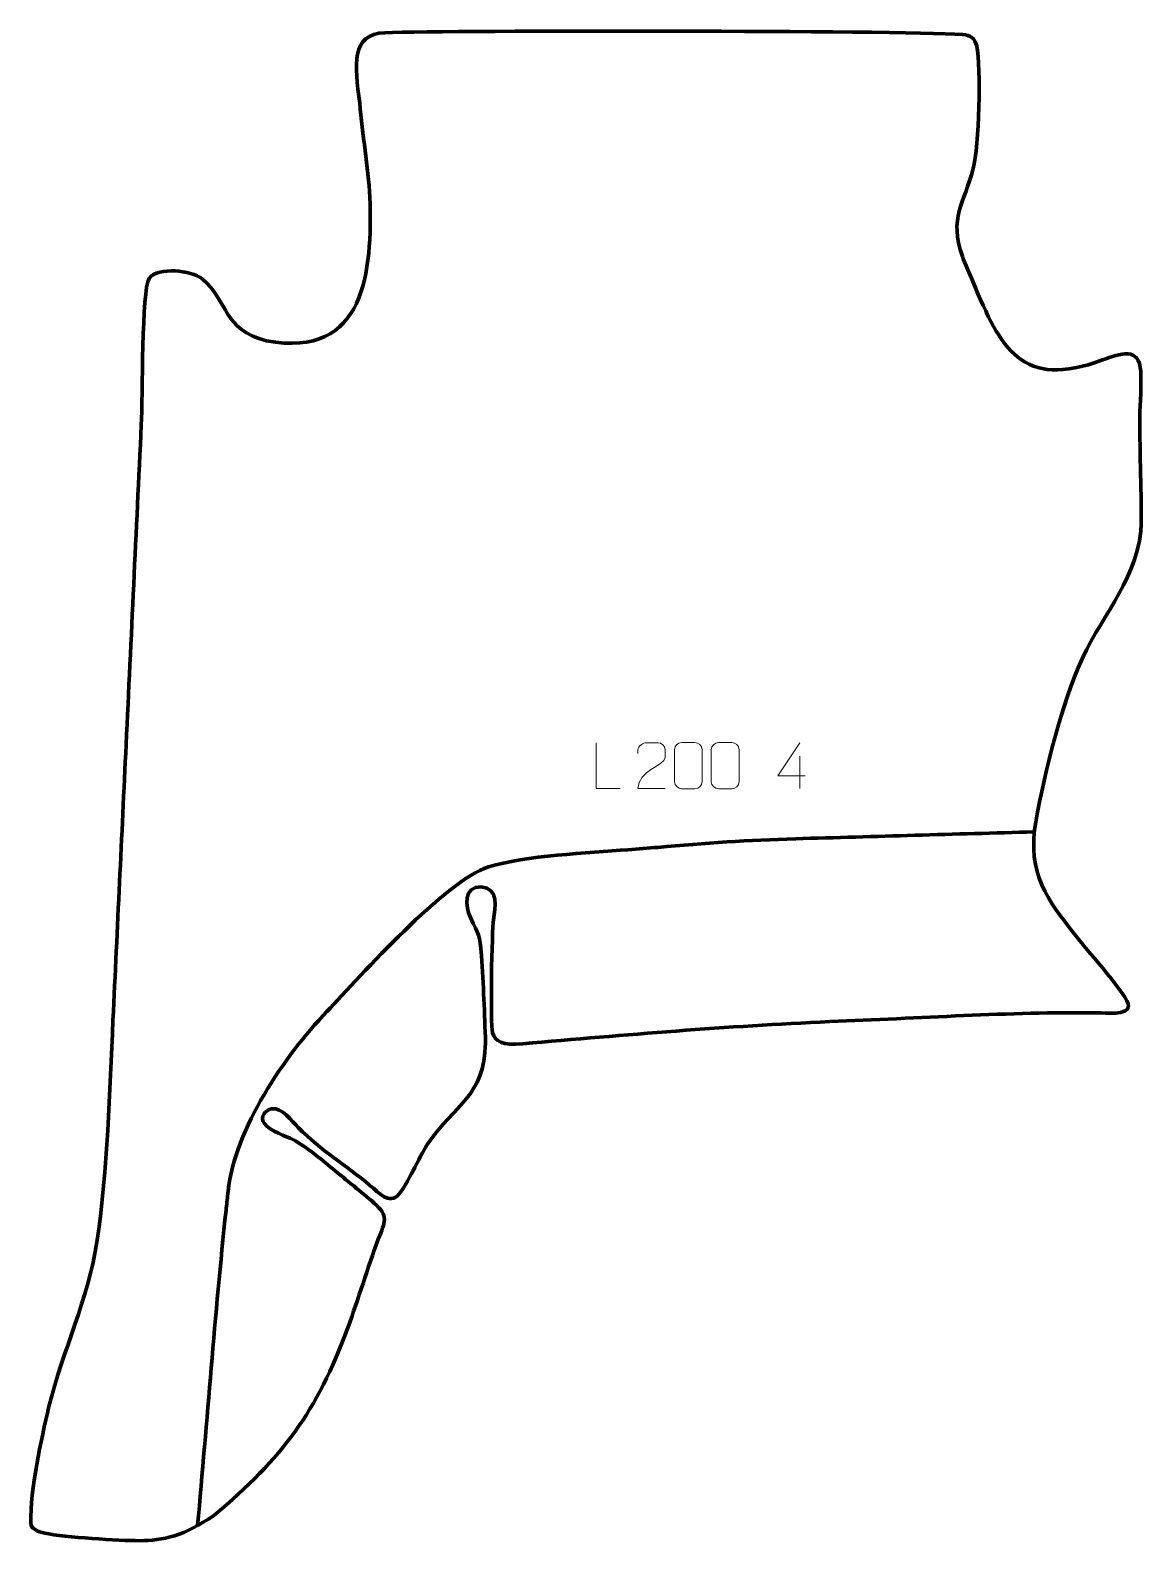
# Model space of a CAD drawing. Header units: millimetres. Extents: x -680 to -76, y 37 to 857.
import ezdxf

# ---------------------------------------------------------------- set-up
doc = ezdxf.new("R2010")
doc.units = ezdxf.units.MM
doc.header["$MEASUREMENT"] = 0
doc.layers.add('layer 2', color=7, linetype='Continuous')
doc.layers.add('layer 3', color=7, linetype='Continuous')

msp = doc.modelspace()

# ---------------------------------------------------------------- linework, layer by layer
at = {"layer": 'layer 2', "color": 142, "lineweight": 158}
msp.add_open_spline([(-588.842, 45.5131), (-583.6428, 102.5894), (-579.4775, 159.7476), (-573.4094, 216.7442), (-573.4094, 216.7442), (-573.0931, 219.7047), (-572.7691, 222.6639), (-572.4404, 225.6232), (-572.4404, 225.6232), (-572.4404, 225.6232), (-572.2757, 227.0998), (-572.2757, 227.0998), (-572.2757, 227.0998), (-568.4493, 261.2275), (-541.9401, 300.1272), (-518.7358, 324.617), (-518.7358, 324.617), (-499.8252, 344.4251), (-454.9011, 395.3152), (-430.9356, 403.1823), (-430.9356, 403.1823), (-410.9472, 409.2612), (-376.8583, 410.8978), (-355.2649, 412.4973), (-355.2649, 412.4973), (-349.8268, 412.9065), (-344.3963, 413.3325), (-338.9633, 413.8063), (-338.9633, 413.8063), (-313.3983, 416.0654), (-289.8422, 417.7292), (-264.1488, 418.4667), (-264.1488, 418.4667), (-221.0094, 419.705), (-177.8709, 420.9782), (-134.7319, 422.2327)], degree=3, knots=[0, 0, 0, 0, 0.1, 0.1, 0.1, 0.1, 0.2, 0.2, 0.2, 0.2, 0.3, 0.3, 0.3, 0.3, 0.4, 0.4, 0.4, 0.4, 0.5, 0.5, 0.5, 0.5, 0.6, 0.6, 0.6, 0.6, 0.7, 0.7, 0.7, 0.7, 0.8, 0.8, 0.8, 0.8, 1, 1, 1, 1], dxfattribs=at)
at = {"layer": 'layer 3', "color": 242, "lineweight": 158}
msp.add_open_spline([(-580.028, 51.0615), (-595.7586, 40.042), (-607.7647, 37.2686), (-620.3817, 37.318), (-620.3817, 37.318), (-631.5011, 37.3614), (-660.7144, 39.0695), (-671.7749, 41.4256), (-671.7749, 41.4256), (-675.7023, 42.2621), (-679.3683, 43.8283), (-679.412, 46.9197), (-679.412, 46.9197), (-679.6757, 65.5745), (-673.7244, 91.6681), (-669.5547, 110.2091), (-669.5547, 110.2091), (-661.8064, 141.7427), (-648.286, 167.4693), (-643.3529, 200.5183), (-643.3529, 200.5183), (-637.6841, 239.0467), (-636.6117, 280.897), (-634.7531, 319.9817), (-634.7531, 319.9817), (-632.3806, 369.8726), (-630.008, 419.7634), (-627.6356, 469.6543), (-627.6356, 469.6543), (-624.8833, 527.5278), (-622.1314, 585.4011), (-619.3791, 643.2746), (-619.3791, 643.2746), (-618.6786, 658.0176), (-619.1707, 716.1943), (-615.1897, 722.7465), (-615.1897, 722.7465), (-609.939, 729.3268), (-592.4879, 726.9274), (-586.2729, 722.5606), (-586.2729, 722.5606), (-572.0726, 710.1825), (-575.4031, 695.211), (-551.4696, 688.8238), (-551.4696, 688.8238), (-497.3647, 678.8856), (-494.0957, 726.7705), (-495.2904, 766.8921), (-495.2904, 766.8921), (-496.3017, 783.4545), (-499.4397, 800.9533), (-500.8704, 817.8084), (-500.8704, 817.8084), (-503.4178, 838.7373), (-505.8966, 855.4939), (-487.1965, 856.1472), (-487.1965, 856.1472), (-448.5067, 857.499), (-211.9799, 857.3753), (-173.6899, 855.2402), (-173.6899, 855.2402), (-169.1963, 854.9896), (-166.8235, 852.8183), (-165.9732, 848.9187), (-165.9732, 848.9187), (-163.4561, 837.3758), (-164.7372, 794.3534), (-167.8377, 782.4424), (-167.8377, 782.4424), (-172.9109, 762.9532), (-181.1433, 756.1438), (-173.7523, 734.5415), (-173.7523, 734.5415), (-172.018, 730.0561), (-169.9682, 725.564), (-168.1156, 721.1055), (-168.1156, 721.1055), (-152.758, 684.3325), (-141.6069, 662.284), (-97.7053, 678.4462), (-97.7053, 678.4462), (-88.0452, 681.8439), (-77.718, 685.8194), (-76.9429, 672.2575), (-76.9429, 672.2575), (-76.5299, 665.0312), (-77.3182, 655.0912), (-77.4191, 647.4294), (-77.4191, 647.4294), (-77.5761, 626.8803), (-76.3875, 605.9094), (-76.808, 585.5435), (-76.808, 585.5435), (-80.4874, 556.1323), (-99.8019, 538.0117), (-110.9792, 511.3324), (-110.9792, 511.3324), (-121.3959, 485.3092), (-130.4175, 449.9822), (-134.7319, 422.2327), (-134.7319, 422.2327), (-137.4023, 395.8784), (-125.2588, 382.5368), (-110.0161, 362.983), (-110.0161, 362.983), (-105.6082, 357.4601), (-83.5676, 332.7334), (-83.6092, 327.764), (-83.6092, 327.764), (-83.656, 322.1841), (-96.7803, 323.9272), (-100.4772, 323.9943), (-100.4772, 323.9943), (-148.3962, 324.4253), (-197.6128, 321.009), (-245.6392, 319.1687), (-245.6392, 319.1687), (-301.7727, 316.6937), (-356.4742, 312.0065), (-412.3819, 307.1634), (-412.3819, 307.1634), (-423.4001, 306.2089), (-427.4089, 308.3085), (-428.6941, 313.0342), (-428.6941, 313.0342), (-430.0996, 318.2025), (-429.096, 368.9013), (-428.2215, 374.5071), (-428.2215, 374.5071), (-427.1757, 381.2119), (-425.2796, 391.8111), (-434.8876, 392.2901), (-434.8876, 392.2901), (-444.7812, 392.7834), (-443.4817, 381.5623), (-440.7983, 375.7617), (-440.7983, 375.7617), (-436.1941, 365.8092), (-435.7187, 366.9534), (-434.784, 354.9669), (-434.784, 354.9669), (-433.6591, 339.4888), (-433.1004, 323.2561), (-432.5639, 307.7127), (-432.5639, 307.7127), (-433.2558, 278.153), (-448.9464, 274.8099), (-464.0154, 252.5997), (-464.0154, 252.5997), (-468.6597, 245.5212), (-475.2737, 230.3982), (-479.5403, 225.4573), (-479.5403, 225.4573), (-484.8004, 219.366), (-490.5541, 226.3235), (-495.2646, 230.2498), (-495.2646, 230.2498), (-508.6781, 241.4303), (-521.5849, 248.92), (-534.1824, 261.6119), (-534.1824, 261.6119), (-537.4912, 264.9455), (-543.1606, 272.942), (-548.6577, 271.8429), (-548.6577, 271.8429), (-552.1344, 271.1478), (-555.1231, 267.4688), (-552.692, 264.0095), (-552.692, 264.0095), (-549.6133, 259.6286), (-540.3556, 256.7818), (-537.2104, 255.1343), (-537.2104, 255.1343), (-529.517, 251.1043), (-522.2763, 244.7943), (-515.5253, 239.2478), (-515.5253, 239.2478), (-508.2665, 233.2417), (-499.9125, 226.754), (-492.9679, 220.6172), (-492.9679, 220.6172), (-484.8638, 213.4556), (-487.0886, 210.6844), (-490.7618, 200.9889), (-490.7618, 200.9889), (-496.6695, 185.3949), (-501.464, 168.7482), (-507.3373, 152.8722), (-507.3373, 152.8722), (-524.2301, 107.2095), (-542.5165, 82.4483), (-580.028, 51.0615)], degree=3, knots=[0, 0, 0, 0, 0.02040816, 0.02040816, 0.02040816, 0.02040816, 0.04081633, 0.04081633, 0.04081633, 0.04081633, 0.06122449, 0.06122449, 0.06122449, 0.06122449, 0.08163265, 0.08163265, 0.08163265, 0.08163265, 0.10204082, 0.10204082, 0.10204082, 0.10204082, 0.12244898, 0.12244898, 0.12244898, 0.12244898, 0.14285714, 0.14285714, 0.14285714, 0.14285714, 0.16326531, 0.16326531, 0.16326531, 0.16326531, 0.18367347, 0.18367347, 0.18367347, 0.18367347, 0.20408163, 0.20408163, 0.20408163, 0.20408163, 0.2244898, 0.2244898, 0.2244898, 0.2244898, 0.24489796, 0.24489796, 0.24489796, 0.24489796, 0.26530612, 0.26530612, 0.26530612, 0.26530612, 0.28571429, 0.28571429, 0.28571429, 0.28571429, 0.30612245, 0.30612245, 0.30612245, 0.30612245, 0.32653061, 0.32653061, 0.32653061, 0.32653061, 0.34693878, 0.34693878, 0.34693878, 0.34693878, 0.36734694, 0.36734694, 0.36734694, 0.36734694, 0.3877551, 0.3877551, 0.3877551, 0.3877551, 0.40816327, 0.40816327, 0.40816327, 0.40816327, 0.42857143, 0.42857143, 0.42857143, 0.42857143, 0.44897959, 0.44897959, 0.44897959, 0.44897959, 0.46938776, 0.46938776, 0.46938776, 0.46938776, 0.48979592, 0.48979592, 0.48979592, 0.48979592, 0.51020408, 0.51020408, 0.51020408, 0.51020408, 0.53061224, 0.53061224, 0.53061224, 0.53061224, 0.55102041, 0.55102041, 0.55102041, 0.55102041, 0.57142857, 0.57142857, 0.57142857, 0.57142857, 0.59183673, 0.59183673, 0.59183673, 0.59183673, 0.6122449, 0.6122449, 0.6122449, 0.6122449, 0.63265306, 0.63265306, 0.63265306, 0.63265306, 0.65306122, 0.65306122, 0.65306122, 0.65306122, 0.67346939, 0.67346939, 0.67346939, 0.67346939, 0.69387755, 0.69387755, 0.69387755, 0.69387755, 0.71428571, 0.71428571, 0.71428571, 0.71428571, 0.73469388, 0.73469388, 0.73469388, 0.73469388, 0.75510204, 0.75510204, 0.75510204, 0.75510204, 0.7755102, 0.7755102, 0.7755102, 0.7755102, 0.79591837, 0.79591837, 0.79591837, 0.79591837, 0.81632653, 0.81632653, 0.81632653, 0.81632653, 0.83673469, 0.83673469, 0.83673469, 0.83673469, 0.85714286, 0.85714286, 0.85714286, 0.85714286, 0.87755102, 0.87755102, 0.87755102, 0.87755102, 0.89795918, 0.89795918, 0.89795918, 0.89795918, 0.91836735, 0.91836735, 0.91836735, 0.91836735, 0.93877551, 0.93877551, 0.93877551, 0.93877551, 0.95918367, 0.95918367, 0.95918367, 0.95918367, 1, 1, 1, 1], dxfattribs=at)
at = {"layer": 'layer 3', "color": 250, "lineweight": 9}
for points, knots in [([(-359.5197, 445.6759), (-359.5197, 445.6759), (-372.4688, 445.6759), (-372.4688, 445.6759), (-372.4688, 445.6759), (-372.4688, 445.6759), (-372.4688, 470.6295), (-372.4688, 470.6295)], [0, 0, 0, 0, 0.33333333, 0.33333333, 0.33333333, 0.33333333, 1, 1, 1, 1]), ([(-335.0974, 445.6656), (-340.0118, 445.6659), (-344.9262, 445.6659), (-349.8403, 445.6656), (-349.8403, 445.6656), (-349.8403, 455.5979), (-335.1893, 458.2391), (-335.0974, 462.5494), (-335.0974, 462.5494), (-335.0977, 463.9735), (-335.0977, 465.3972), (-335.0974, 466.8205), (-335.0974, 466.8205), (-335.1143, 468.8976), (-337.2371, 470.6224), (-338.9081, 470.6397), (-338.9081, 470.6397), (-340.9813, 470.6393), (-343.0542, 470.6393), (-345.1266, 470.6397), (-345.1266, 470.6397), (-346.9487, 470.6562), (-349.7734, 468.8641), (-349.8403, 466.7705), (-349.8403, 466.7705), (-349.8403, 466.7705), (-349.8403, 464.7157), (-349.8403, 464.7157)], [0, 0, 0, 0, 0.125, 0.125, 0.125, 0.125, 0.25, 0.25, 0.25, 0.25, 0.375, 0.375, 0.375, 0.375, 0.5, 0.5, 0.5, 0.5, 0.625, 0.625, 0.625, 0.625, 0.75, 0.75, 0.75, 0.75, 1, 1, 1, 1]), ([(-326.0495, 470.652), (-323.6834, 470.652), (-321.3169, 470.652), (-318.9504, 470.652), (-318.9504, 470.652), (-316.9699, 470.6876), (-314.9439, 469.1933), (-314.9168, 466.7512), (-314.9168, 466.7512), (-314.9172, 460.9938), (-314.9172, 455.236), (-314.9168, 449.4778), (-314.9168, 449.4778), (-315.0589, 447.1502), (-316.7653, 445.6679), (-318.9504, 445.6571), (-318.9504, 445.6571), (-321.3228, 445.6575), (-323.6952, 445.6575), (-326.0672, 445.6571), (-326.0672, 445.6571), (-328.0257, 445.5515), (-330.0321, 447.4394), (-330.0207, 449.4604), (-330.0207, 449.4604), (-330.0203, 455.241), (-330.0203, 461.0213), (-330.0207, 466.8011), (-330.0207, 466.8011), (-330.0164, 468.9431), (-328.2393, 470.6656), (-326.0495, 470.652)], [0, 0, 0, 0, 0.11111111, 0.11111111, 0.11111111, 0.11111111, 0.22222222, 0.22222222, 0.22222222, 0.22222222, 0.33333333, 0.33333333, 0.33333333, 0.33333333, 0.44444444, 0.44444444, 0.44444444, 0.44444444, 0.55555556, 0.55555556, 0.55555556, 0.55555556, 0.66666667, 0.66666667, 0.66666667, 0.66666667, 0.77777778, 0.77777778, 0.77777778, 0.77777778, 1, 1, 1, 1]), ([(-306.0495, 470.652), (-303.6834, 470.652), (-301.3169, 470.652), (-298.9504, 470.652), (-298.9504, 470.652), (-296.9699, 470.6876), (-294.9439, 469.1933), (-294.9168, 466.7512), (-294.9168, 466.7512), (-294.9172, 460.9938), (-294.9172, 455.236), (-294.9168, 449.4778), (-294.9168, 449.4778), (-295.0589, 447.1502), (-296.7653, 445.6679), (-298.9504, 445.6571), (-298.9504, 445.6571), (-301.3228, 445.6575), (-303.6952, 445.6575), (-306.0672, 445.6571), (-306.0672, 445.6571), (-308.0257, 445.5515), (-310.0321, 447.4394), (-310.0207, 449.4604), (-310.0207, 449.4604), (-310.0203, 455.241), (-310.0203, 461.0213), (-310.0207, 466.8011), (-310.0207, 466.8011), (-310.0164, 468.9431), (-308.2393, 470.6656), (-306.0495, 470.652)], [0, 0, 0, 0, 0.11111111, 0.11111111, 0.11111111, 0.11111111, 0.22222222, 0.22222222, 0.22222222, 0.22222222, 0.33333333, 0.33333333, 0.33333333, 0.33333333, 0.44444444, 0.44444444, 0.44444444, 0.44444444, 0.55555556, 0.55555556, 0.55555556, 0.55555556, 0.66666667, 0.66666667, 0.66666667, 0.66666667, 0.77777778, 0.77777778, 0.77777778, 0.77777778, 1, 1, 1, 1]), ([(-259.058, 452.5693), (-259.058, 452.5693), (-273.8797, 452.5693), (-273.8797, 452.5693), (-273.8797, 452.5693), (-273.8797, 452.5693), (-262.0021, 470.6398), (-262.0021, 470.6398)], [0, 0, 0, 0, 0.33333333, 0.33333333, 0.33333333, 0.33333333, 1, 1, 1, 1])]:
    msp.add_open_spline(points, degree=3, knots=knots, dxfattribs=at)
msp.add_open_spline([(-262.0021, 463.3304), (-262.0021, 463.3304), (-262.0021, 445.6657), (-262.0021, 445.6657)], degree=3, dxfattribs=at)

doc.saveas('drawing.dxf')
